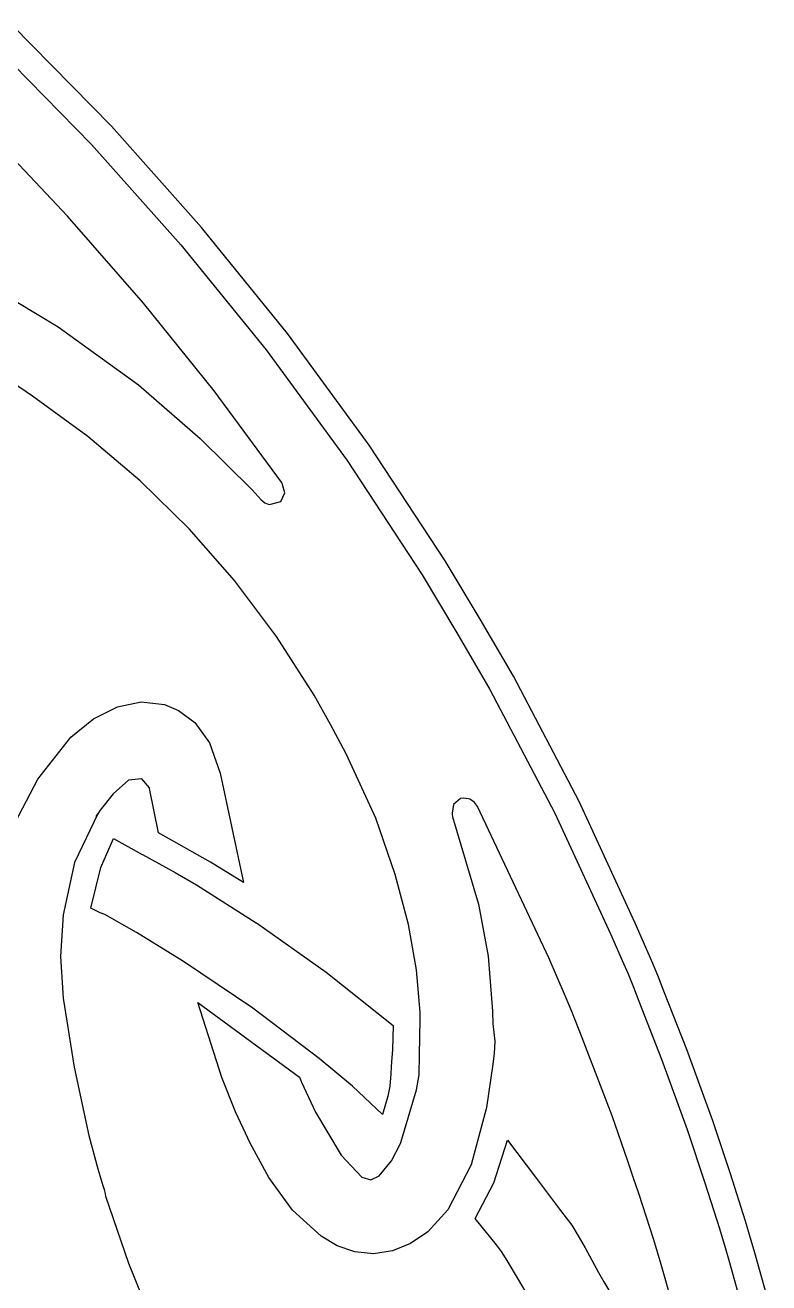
# Model space of a CAD drawing. Extents: x 0 to 238, y 0 to 238.
# Drawn here: x 201.8 to 233.4, y 150.8 to 204.2 of the extents above; entities that cross this region are included whole.
import ezdxf

# ---------------------------------------------------------------- set-up
doc = ezdxf.new("R2010")
doc.units = 0

msp = doc.modelspace()

# ---------------------------------------------------------------- linework, layer by layer
at = {"layer": 'Layer 1'}
for p, q in [((205.50249, 199.88208), (201.29428, 204.17283)), ((200.504426, 203.345592), (204.664376, 199.103762)), ((203.641987, 196.067298), (200.240467, 199.679118)), ((209.319608, 195.58826), (205.50249, 199.88208)), ((204.664376, 199.103762), (208.441498, 194.84532)), ((206.857807, 192.376708), (203.641987, 196.067298)), ((212.965, 191.089), (209.319608, 195.58826)), ((208.441498, 194.84532), (212.059906, 190.389792)), ((201.470721, 192.450345), (203.244521, 191.365105)), ((209.861697, 188.648688), (206.857807, 192.376708)), ((203.244521, 191.365105), (206.657631, 188.904495)), ((216.434488, 186.352626), (212.965, 191.089)), ((212.059906, 190.389792), (215.494478, 185.701451)), ((202.15248, 188.43457), (200.713079, 189.398598)), ((204.509095, 186.719214), (202.15248, 188.43457)), ((206.657631, 188.904495), (209.269381, 186.628975)), ((212.718867, 184.773848), (209.861697, 188.648688)), ((206.728977, 184.83642), (204.509095, 186.719214)), ((209.269381, 186.628975), (211.465321, 184.449475)), ((219.65894, 181.446153), (216.434488, 186.352626)), ((215.494478, 185.701451), (218.686546, 180.844752)), ((208.80324, 182.794309), (206.728977, 184.83642)), ((212.741575, 184.725266), (212.718867, 184.773848)), ((212.856837, 184.328812), (212.741575, 184.725266)), ((211.465321, 184.449475), (211.84999, 184.029357)), ((212.68511, 183.953349), (212.856837, 184.328812)), ((211.84999, 184.029357), (211.918045, 183.977002)), ((211.918045, 183.977002), (212.009414, 183.906319)), ((212.009414, 183.906319), (212.148016, 183.849852)), ((212.148016, 183.849852), (212.205358, 183.833074)), ((212.205358, 183.833074), (212.68511, 183.953349)), ((210.723, 180.601), (208.80324, 182.794309)), ((221.14132, 178.969973), (219.65894, 181.446153)), ((212.502341, 178.231853), (210.723, 180.601)), ((218.686546, 180.844752), (220.155446, 178.390872)), ((222.54924, 176.541233), (221.14132, 178.969973)), ((220.155446, 178.390872), (221.553126, 175.979922)), ((214.101779, 175.737719), (212.502341, 178.231853)), ((225.33086, 171.233763), (222.54924, 176.541233)), ((214.794321, 174.501679), (214.101779, 175.737719)), ((221.553126, 175.979922), (224.303346, 170.732232)), ((204.747116, 174.744066), (205.755475, 175.251303)), ((205.755475, 175.251303), (206.769694, 175.457879)), ((206.769694, 175.457879), (207.754427, 175.34286)), ((207.754427, 175.34286), (208.352426, 175.095196)), ((208.352426, 175.095196), (209.035786, 174.580218)), ((203.779967, 173.9571), (204.747116, 174.744066)), ((209.035786, 174.580218), (209.668724, 173.717718)), ((215.457887, 173.249539), (214.794321, 174.501679)), ((202.379047, 172.18397), (203.779967, 173.9571)), ((209.668724, 173.717718), (210.115457, 172.42749)), ((216.712387, 170.517239), (215.457887, 173.249539)), ((210.115457, 172.42749), (211.099421, 167.79512)), ((201.429821, 170.341394), (202.379047, 172.18397)), ((206.235667, 172.137089), (205.574149, 171.55108)), ((206.799713, 172.192405), (206.235667, 172.137089)), ((207.11364, 171.807392), (206.799713, 172.192405)), ((205.574149, 171.55108), (205.026857, 170.857189)), ((207.119098, 171.783135), (207.11364, 171.807392)), ((207.503101, 169.893165), (207.119098, 171.783135)), ((220.302758, 171.352485), (220.01435, 171.106421)), ((220.446886, 171.367646), (220.302758, 171.352485)), ((220.643434, 171.341233), (220.446886, 171.367646)), ((220.696196, 171.324251), (220.643434, 171.341233)), ((220.825835, 171.246561), (220.696196, 171.324251)), ((205.026857, 170.857189), (204.856673, 170.597398)), ((220.01435, 171.106421), (219.948603, 170.733053)), ((220.898202, 171.188009), (220.825835, 171.246561)), ((220.980947, 171.079255), (220.898202, 171.188009)), ((221.026698, 171.019085), (220.980947, 171.079255)), ((224.053048, 164.595455), (221.026698, 171.019085)), ((227.71749, 166.069753), (225.33086, 171.233763)), ((204.922954, 170.699517), (203.945629, 168.640417)), ((204.856673, 170.597398), (204.922954, 170.699517)), ((217.539169, 168.137821), (216.712387, 170.517239)), ((219.948603, 170.733053), (219.95534, 170.692151)), ((219.95534, 170.692151), (219.972928, 170.580905)), ((219.972928, 170.580905), (221.068624, 166.871535)), ((224.303346, 170.732232), (226.670506, 165.610272)), ((209.706191, 168.658945), (207.503101, 169.893165)), ((205.059076, 168.431446), (205.597045, 169.660406)), ((205.597045, 169.660406), (206.686325, 169.048588)), ((206.686325, 169.048588), (206.68646, 169.048305)), ((206.68646, 169.048305), (206.814956, 168.978837)), ((206.814956, 168.978837), (206.817248, 168.977219)), ((206.817248, 168.977219), (208.209948, 168.222687)), ((211.099421, 167.79512), (209.706191, 168.658945)), ((203.945629, 168.640417), (203.458164, 166.413887)), ((204.627841, 166.703466), (205.059076, 168.431446)), ((208.209948, 168.222687), (209.105103, 167.69159)), ((218.10448, 166.011762), (217.539169, 168.137821)), ((209.105103, 167.69159), (211.637553, 166.08651)), ((205.026056, 166.500379), (204.627841, 166.703466)), ((221.068624, 166.871535), (221.475124, 164.659892)), ((203.458164, 166.413887), (203.338758, 164.652396)), ((205.22375, 166.438256), (205.026056, 166.500379)), ((206.57231, 165.66654), (205.22375, 166.438256)), ((211.637553, 166.08651), (211.647, 166.08)), ((211.647, 166.08), (211.651984, 166.07663)), ((211.651984, 166.07663), (214.611484, 163.983255)), ((218.442682, 164.080796), (218.10448, 166.011762)), ((228.265229, 164.809523), (227.71749, 166.069753)), ((208.562, 164.446), (206.57231, 165.66654)), ((226.670506, 165.610272), (227.214943, 164.357522)), ((203.338758, 164.652396), (203.45776, 162.890877)), ((211.494399, 162.46648), (208.562, 164.446)), ((221.475124, 164.659892), (221.668568, 162.328225)), ((224.763782, 162.959785), (224.053048, 164.595455)), ((228.463326, 164.349716), (228.265229, 164.809523)), ((214.611484, 163.983255), (217.447954, 161.72598)), ((218.588137, 162.286659), (218.442682, 164.080796)), ((227.214943, 164.357522), (227.407921, 163.909709)), ((227.407921, 163.909709), (227.633176, 163.35065)), ((228.696667, 163.770712), (228.463326, 164.349716)), ((227.633176, 163.35065), (227.864765, 162.761066)), ((228.928391, 163.180659), (228.696667, 163.770712)), ((203.45776, 162.890877), (203.922193, 159.958559)), ((225.027984, 162.312726), (224.763782, 162.959785)), ((229.899686, 160.710339), (228.928391, 163.180659)), ((210.1798, 159.519396), (209.16558, 162.699506)), ((209.16558, 162.699506), (213.47917, 159.536176)), ((214.313458, 160.328636), (211.494399, 162.46648)), ((218.593325, 161.981693), (218.588137, 162.286659)), ((221.668568, 162.328225), (221.682719, 161.790053)), ((225.179523, 161.926432), (225.027984, 162.312726)), ((227.864765, 162.761066), (228.832422, 160.299976)), ((217.447954, 161.72598), (217.422272, 160.68892)), ((218.560587, 160.481123), (218.593325, 161.981693)), ((221.682719, 161.790053), (221.758521, 161.066044)), ((225.464948, 161.204446), (225.179523, 161.926432)), ((226.739658, 157.896786), (225.464948, 161.204446)), ((217.422272, 160.68892), (217.386695, 160.195356)), ((221.753198, 160.789184), (221.730423, 160.554229)), ((221.758521, 161.066044), (221.753198, 160.789184)), ((230.999406, 157.679609), (229.899686, 160.710339)), ((215.724208, 159.154116), (214.313458, 160.328636)), ((217.386695, 160.195356), (217.365133, 159.95238)), ((218.55223, 159.628485), (218.560587, 160.481123)), ((221.730423, 160.554229), (221.679417, 160.086404)), ((228.832422, 160.299976), (229.915372, 157.315946)), ((203.922193, 159.958559), (204.55129, 157.057107)), ((217.357248, 159.674905), (217.311836, 159.147785)), ((217.365133, 159.95238), (217.357248, 159.674905)), ((218.436471, 158.992613), (218.55223, 159.628485)), ((221.679417, 160.086404), (221.400661, 158.246434)), ((210.766418, 158.061136), (210.1798, 159.519396)), ((213.47917, 159.536176), (213.57061, 159.321298)), ((213.57061, 159.321298), (214.16243, 158.051438)), ((217.002758, 157.948946), (215.724208, 159.154116)), ((217.311836, 159.147785), (217.218175, 158.729216)), ((217.218175, 158.729216), (217.002758, 157.948946)), ((217.775397, 156.761023), (218.436471, 158.992613)), ((211.083715, 157.361722), (210.766418, 158.061136)), ((214.16243, 158.051438), (215.24701, 156.22161)), ((221.392036, 158.182491), (220.758009, 155.811951)), ((221.400661, 158.246434), (221.392036, 158.182491)), ((227.406326, 155.971846), (226.739658, 157.896786)), ((231.752374, 155.425049), (230.999406, 157.679609)), ((204.55129, 157.057107), (204.931991, 155.641027)), ((211.382749, 156.736358), (211.083715, 157.361722)), ((229.915372, 157.315946), (230.671385, 155.052416)), ((212.179024, 155.271063), (211.382749, 156.736358)), ((217.37449, 155.985128), (217.756666, 156.712035)), ((217.756666, 156.712035), (217.775397, 156.761023)), ((221.724862, 155.044321), (222.2914, 156.854241)), ((222.2914, 156.854241), (223.49051, 155.286501)), ((215.24701, 156.22161), (216.12389, 155.287268)), ((216.863532, 155.342185), (217.37449, 155.985128)), ((227.642227, 155.252744), (227.406326, 155.971846)), ((204.931991, 155.641027), (205.140872, 154.938176)), ((216.503758, 155.179412), (216.863532, 155.342185)), ((220.758009, 155.811951), (219.768976, 153.904611)), ((232.38178, 153.428079), (231.752374, 155.425049)), ((205.140872, 154.938176), (205.195059, 154.762987)), ((213.17967, 153.890694), (212.179024, 155.271063)), ((216.12389, 155.287268), (216.503758, 155.179412)), ((220.928756, 153.541121), (221.724862, 155.044321)), ((223.49051, 155.286501), (224.54159, 153.873391)), ((227.865055, 154.597599), (227.642227, 155.252744)), ((230.671385, 155.052416), (231.283138, 153.111106)), ((205.195059, 154.762987), (205.220529, 154.657063)), ((205.220529, 154.657063), (205.256578, 154.476145)), ((205.256578, 154.476145), (206.234195, 151.641505)), ((228.499851, 152.623339), (227.865055, 154.597599)), ((214.393236, 152.778921), (213.17967, 153.890694)), ((219.768976, 153.904611), (218.922739, 152.974215)), ((224.54159, 153.873391), (225.024102, 153.252074)), ((221.824989, 152.415251), (220.928756, 153.541121)), ((225.024102, 153.252074), (225.299624, 152.805271)), ((232.62772, 152.599834), (232.38178, 153.428079)), ((215.082535, 152.381156), (214.393236, 152.778921)), ((218.922739, 152.974215), (218.189333, 152.472635)), ((225.299624, 152.805271), (225.588755, 152.292299)), ((231.283138, 153.111106), (231.52463, 152.298693)), ((215.828269, 152.119418), (215.082535, 152.381156)), ((216.623495, 152.038712), (215.828269, 152.119418)), ((217.416717, 152.158627), (216.623495, 152.038712)), ((218.189333, 152.472635), (217.416717, 152.158627)), ((222.042766, 152.134138), (221.824989, 152.415251)), ((222.285, 151.75), (222.042766, 152.134138)), ((225.588755, 152.292299), (226.154686, 151.245809)), ((228.8127, 151.583719), (228.499851, 152.623339)), ((231.52463, 152.298693), (231.676508, 151.765711)), ((232.778113, 152.072175), (232.62772, 152.599834)), ((206.234195, 151.641505), (206.801072, 150.240925)), ((222.768073, 150.94454), (222.285, 151.75)), ((229.011, 150.887), (228.8127, 151.583719)), ((231.676508, 151.765711), (232.282261, 149.628391)), ((233.377804, 149.955735), (232.778113, 152.072175)), ((226.154686, 151.245809), (226.388498, 150.842198)), ((223.228623, 150.151129), (222.768073, 150.94454)), ((226.388498, 150.842198), (226.59866, 150.49822)), ((229.95443, 147.546641), (229.011, 150.887))]:
    msp.add_line(p, q, dxfattribs=at)

doc.saveas('drawing.dxf')
